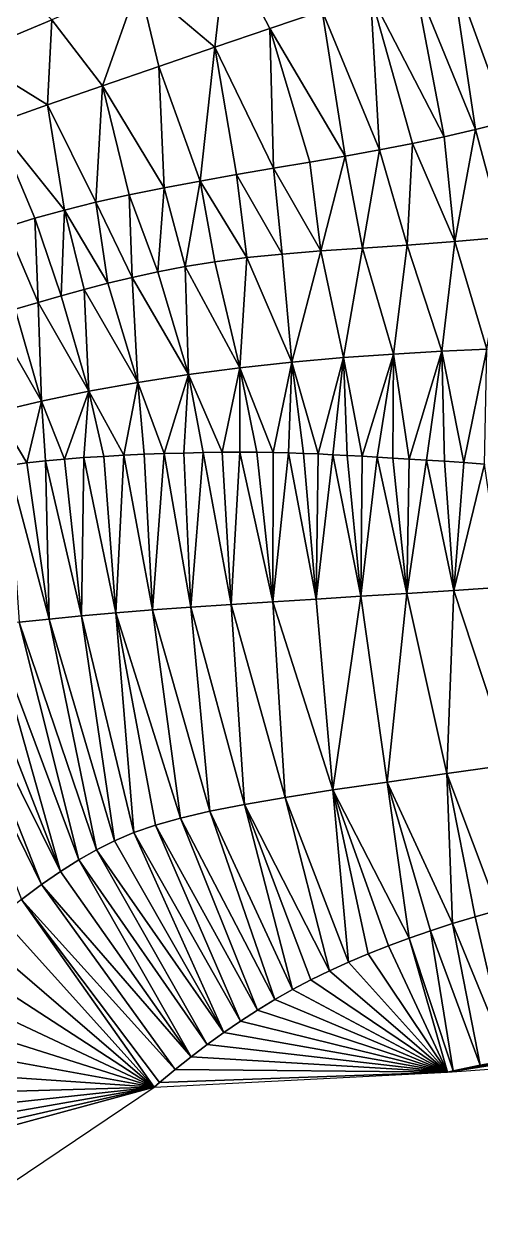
# Model space of a CAD drawing. Header units: metres. Extents: x 0 to 433, y 0 to 317.
# Drawn here: x 130 to 135.17, y 241.42 to 255.11 of the extents above; entities that cross this region are included whole.
import ezdxf

# ---------------------------------------------------------------- set-up
doc = ezdxf.new("R2010")
doc.units = ezdxf.units.M
doc.layers.add('TERRAIN_TIN', color=8, linetype='Continuous')

msp = doc.modelspace()

# ---------------------------------------------------------------- linework, layer by layer
at = {"layer": 'TERRAIN_TIN'}
for points in [[(130.311, 255.161, 10), (129.068, 256.408, 9), (129.353, 254.758, 10)], [(132.158, 254.849, 11), (132.287, 256.007, 10), (131.294, 255.579, 10)], [(132.287, 256.007, 10), (132.158, 254.849, 11), (132.779, 255.061, 11)], [(133.371, 255.262, 11), (132.287, 256.007, 10), (132.779, 255.061, 11)], [(134.833, 255.762, 11), (134.412, 255.617, 11), (135.109, 253.917, 12)], [(135.471, 254.01, 12), (135.174, 255.881, 11), (134.833, 255.762, 11)], [(135.471, 254.01, 12), (134.833, 255.762, 11), (135.109, 253.917, 12)], [(134.752, 253.834, 12), (134.412, 255.617, 11), (133.92, 255.449, 11)], [(134.412, 255.617, 11), (134.752, 253.834, 12), (135.109, 253.917, 12)], [(130.311, 255.161, 10), (130.886, 254.413, 11), (131.294, 255.579, 10)], [(130.886, 254.413, 11), (131.522, 254.632, 11), (131.294, 255.579, 10)], [(131.522, 254.632, 11), (132.158, 254.849, 11), (131.294, 255.579, 10)], [(133.371, 255.262, 11), (134.022, 253.687, 12), (133.92, 255.449, 11)], [(134.022, 253.687, 12), (134.393, 253.759, 12), (133.92, 255.449, 11)], [(134.393, 253.759, 12), (134.752, 253.834, 12), (133.92, 255.449, 11)], [(133.634, 253.617, 12), (133.371, 255.262, 11), (132.779, 255.061, 11)], [(133.371, 255.262, 11), (133.634, 253.617, 12), (134.022, 253.687, 12)], [(130.311, 255.161, 10), (129.353, 254.758, 10), (130.263, 254.196, 11)], [(130.886, 254.413, 11), (130.311, 255.161, 10), (130.263, 254.196, 11)], [(132.779, 255.061, 11), (132.158, 254.849, 11), (132.819, 253.478, 12)], [(133.231, 253.548, 12), (132.779, 255.061, 11), (132.819, 253.478, 12)], [(133.634, 253.617, 12), (132.779, 255.061, 11), (133.231, 253.548, 12)], [(132.158, 254.849, 11), (131.522, 254.632, 11), (131.989, 253.333, 12)], [(132.403, 253.406, 12), (132.158, 254.849, 11), (131.989, 253.333, 12)], [(132.158, 254.849, 11), (132.403, 253.406, 12), (132.819, 253.478, 12)], [(129.353, 254.758, 10), (129.665, 253.986, 11), (130.263, 254.196, 11)], [(131.522, 254.632, 11), (130.886, 254.413, 11), (131.581, 253.257, 12)], [(131.522, 254.632, 11), (131.581, 253.257, 12), (131.989, 253.333, 12)], [(130.81, 253.094, 12), (130.886, 254.413, 11), (130.263, 254.196, 11)], [(131.187, 253.177, 12), (130.886, 254.413, 11), (130.81, 253.094, 12)], [(130.886, 254.413, 11), (131.187, 253.177, 12), (131.581, 253.257, 12)], [(129.665, 253.986, 11), (130.454, 253.005, 12), (130.263, 254.196, 11)], [(130.454, 253.005, 12), (130.81, 253.094, 12), (130.263, 254.196, 11)], [(130.454, 253.005, 12), (129.665, 253.986, 11), (130.118, 252.912, 12)], [(129.665, 253.986, 11), (129.795, 252.813, 12), (130.118, 252.912, 12)], [(135.437, 252.699, 13), (135.471, 254.01, 12), (135.109, 253.917, 12)], [(134.873, 252.648, 13), (134.752, 253.834, 12), (134.393, 253.759, 12)], [(134.752, 253.834, 12), (134.873, 252.648, 13), (135.109, 253.917, 12)], [(134.873, 252.648, 13), (135.437, 252.699, 13), (135.109, 253.917, 12)], [(134.336, 252.608, 13), (134.393, 253.759, 12), (134.022, 253.687, 12)], [(134.873, 252.648, 13), (134.393, 253.759, 12), (134.336, 252.608, 13)], [(133.355, 252.542, 13), (133.634, 253.617, 12), (133.231, 253.548, 12)], [(133.634, 253.617, 12), (133.355, 252.542, 13), (133.829, 252.574, 13)], [(134.022, 253.687, 12), (133.634, 253.617, 12), (133.829, 252.574, 13)], [(134.336, 252.608, 13), (134.022, 253.687, 12), (133.829, 252.574, 13)], [(132.403, 253.406, 12), (132.918, 252.507, 13), (132.819, 253.478, 12)], [(133.355, 252.542, 13), (133.231, 253.548, 12), (132.819, 253.478, 12)], [(132.918, 252.507, 13), (133.355, 252.542, 13), (132.819, 253.478, 12)], [(131.581, 253.257, 12), (131.821, 252.364, 13), (131.989, 253.333, 12)], [(131.821, 252.364, 13), (132.155, 252.418, 13), (131.989, 253.333, 12)], [(132.519, 252.466, 13), (132.403, 253.406, 12), (131.989, 253.333, 12)], [(132.155, 252.418, 13), (132.519, 252.466, 13), (131.989, 253.333, 12)], [(132.519, 252.466, 13), (132.918, 252.507, 13), (132.403, 253.406, 12)], [(131.22, 252.242, 13), (131.187, 253.177, 12), (130.81, 253.094, 12)], [(131.187, 253.177, 12), (131.511, 252.306, 13), (131.581, 253.257, 12)], [(131.22, 252.242, 13), (131.511, 252.306, 13), (131.187, 253.177, 12)], [(131.581, 253.257, 12), (131.511, 252.306, 13), (131.821, 252.364, 13)], [(130.454, 253.005, 12), (130.944, 252.175, 13), (130.81, 253.094, 12)], [(130.944, 252.175, 13), (131.22, 252.242, 13), (130.81, 253.094, 12)], [(129.795, 252.813, 12), (130.155, 251.958, 13), (130.118, 252.912, 12)], [(130.454, 253.005, 12), (130.118, 252.912, 12), (130.416, 252.033, 13)], [(130.118, 252.912, 12), (130.155, 251.958, 13), (130.416, 252.033, 13)], [(130.678, 252.105, 13), (130.454, 253.005, 12), (130.416, 252.033, 13)], [(130.454, 253.005, 12), (130.678, 252.105, 13), (130.944, 252.175, 13)], [(129.795, 252.813, 12), (129.895, 251.882, 13), (130.155, 251.958, 13)], [(134.181, 251.373, 14), (134.336, 252.608, 13), (133.829, 252.574, 13)], [(134.181, 251.373, 14), (134.726, 251.405, 14), (134.336, 252.608, 13)], [(134.726, 251.405, 14), (134.873, 252.648, 13), (134.336, 252.608, 13)], [(134.873, 252.648, 13), (134.726, 251.405, 14), (135.235, 251.429, 14)], [(135.437, 252.699, 13), (134.873, 252.648, 13), (135.235, 251.429, 14)], [(132.155, 252.418, 13), (132.44, 251.218, 14), (132.519, 252.466, 13)], [(132.519, 252.466, 13), (132.44, 251.218, 14), (133.028, 251.281, 14)], [(132.918, 252.507, 13), (132.519, 252.466, 13), (133.028, 251.281, 14)], [(133.355, 252.542, 13), (132.918, 252.507, 13), (133.028, 251.281, 14)], [(133.612, 251.333, 14), (133.355, 252.542, 13), (133.028, 251.281, 14)], [(133.355, 252.542, 13), (133.612, 251.333, 14), (133.829, 252.574, 13)], [(133.612, 251.333, 14), (134.181, 251.373, 14), (133.829, 252.574, 13)], [(131.511, 252.306, 13), (131.857, 251.142, 14), (131.821, 252.364, 13)], [(132.44, 251.218, 14), (132.155, 252.418, 13), (131.821, 252.364, 13)], [(131.857, 251.142, 14), (132.44, 251.218, 14), (131.821, 252.364, 13)], [(131.285, 251.053, 14), (131.22, 252.242, 13), (130.944, 252.175, 13)], [(131.511, 252.306, 13), (131.22, 252.242, 13), (131.857, 251.142, 14)], [(131.22, 252.242, 13), (131.285, 251.053, 14), (131.857, 251.142, 14)], [(130.729, 250.953, 14), (130.678, 252.105, 13), (130.416, 252.033, 13)], [(130.678, 252.105, 13), (131.285, 251.053, 14), (130.944, 252.175, 13)], [(131.285, 251.053, 14), (130.678, 252.105, 13), (130.729, 250.953, 14)], [(130.155, 251.958, 13), (129.895, 251.882, 13), (130.193, 250.841, 14)], [(130.155, 251.958, 13), (130.729, 250.953, 14), (130.416, 252.033, 13)], [(130.155, 251.958, 13), (130.193, 250.841, 14), (130.729, 250.953, 14)], [(129.895, 251.882, 13), (129.638, 251.805, 13), (130.193, 250.841, 14)], [(130.193, 250.841, 14), (129.638, 251.805, 13), (129.682, 250.72, 14)], [(133.823, 250.216, 15), (134.181, 251.373, 14), (133.612, 251.333, 14)], [(133.823, 250.216, 15), (133.995, 250.207, 15), (134.181, 251.373, 14)], [(134.181, 251.373, 14), (133.995, 250.207, 15), (134.172, 250.196, 15)], [(134.357, 250.185, 15), (134.181, 251.373, 14), (134.172, 250.196, 15)], [(134.357, 250.185, 15), (134.726, 251.405, 14), (134.181, 251.373, 14)], [(134.726, 251.405, 14), (134.357, 250.185, 15), (134.552, 250.173, 15)], [(134.758, 250.159, 15), (134.726, 251.405, 14), (134.552, 250.173, 15)], [(134.726, 251.405, 14), (134.976, 250.144, 15), (135.235, 251.429, 14)], [(134.726, 251.405, 14), (134.758, 250.159, 15), (134.976, 250.144, 15)], [(134.976, 250.144, 15), (135.209, 250.128, 15), (135.235, 251.429, 14)], [(132.44, 251.218, 14), (132.816, 250.258, 15), (133.028, 251.281, 14)], [(132.816, 250.258, 15), (132.991, 250.254, 15), (133.028, 251.281, 14)], [(132.991, 250.254, 15), (133.161, 250.249, 15), (133.028, 251.281, 14)], [(133.327, 250.242, 15), (133.612, 251.333, 14), (133.028, 251.281, 14)], [(133.161, 250.249, 15), (133.327, 250.242, 15), (133.028, 251.281, 14)], [(133.327, 250.242, 15), (133.491, 250.234, 15), (133.612, 251.333, 14)], [(133.491, 250.234, 15), (133.656, 250.226, 15), (133.612, 251.333, 14)], [(133.656, 250.226, 15), (133.823, 250.216, 15), (133.612, 251.333, 14)], [(131.857, 251.142, 14), (131.285, 251.053, 14), (131.582, 250.247, 15)], [(131.807, 250.253, 15), (131.857, 251.142, 14), (131.582, 250.247, 15)], [(132.026, 250.258, 15), (131.857, 251.142, 14), (131.807, 250.253, 15)], [(132.238, 250.261, 15), (132.44, 251.218, 14), (131.857, 251.142, 14)], [(132.238, 250.261, 15), (131.857, 251.142, 14), (132.026, 250.258, 15)], [(132.44, 251.218, 14), (132.238, 250.261, 15), (132.441, 250.262, 15)], [(132.633, 250.261, 15), (132.44, 251.218, 14), (132.441, 250.262, 15)], [(132.633, 250.261, 15), (132.816, 250.258, 15), (132.44, 251.218, 14)], [(131.126, 250.228, 15), (131.285, 251.053, 14), (130.729, 250.953, 14)], [(131.355, 250.238, 15), (131.285, 251.053, 14), (131.126, 250.228, 15)], [(131.285, 251.053, 14), (131.355, 250.238, 15), (131.582, 250.247, 15)], [(130.029, 250.141, 15), (130.193, 250.841, 14), (129.682, 250.72, 14)], [(130.24, 250.165, 15), (130.193, 250.841, 14), (130.029, 250.141, 15)], [(130.193, 250.841, 14), (130.455, 250.185, 15), (130.729, 250.953, 14)], [(130.24, 250.165, 15), (130.455, 250.185, 15), (130.193, 250.841, 14)], [(130.455, 250.185, 15), (130.674, 250.201, 15), (130.729, 250.953, 14)], [(130.674, 250.201, 15), (130.899, 250.215, 15), (130.729, 250.953, 14)], [(130.899, 250.215, 15), (131.126, 250.228, 15), (130.729, 250.953, 14)], [(129.821, 250.112, 15), (130.029, 250.141, 15), (129.682, 250.72, 14)], [(129.821, 250.112, 15), (130.28, 248.372, 16), (130.029, 250.141, 15)], [(130.28, 248.372, 16), (130.24, 250.165, 15), (130.029, 250.141, 15)], [(130.455, 250.185, 15), (130.24, 250.165, 15), (130.646, 248.408, 16)], [(130.24, 250.165, 15), (130.28, 248.372, 16), (130.646, 248.408, 16)], [(130.674, 250.201, 15), (130.455, 250.185, 15), (130.646, 248.408, 16)], [(130.674, 250.201, 15), (130.646, 248.408, 16), (131.037, 248.442, 16)], [(130.899, 250.215, 15), (130.674, 250.201, 15), (131.037, 248.442, 16)], [(131.126, 250.228, 15), (130.899, 250.215, 15), (131.037, 248.442, 16)], [(131.45, 248.475, 16), (131.126, 250.228, 15), (131.037, 248.442, 16)], [(131.45, 248.475, 16), (131.355, 250.238, 15), (131.126, 250.228, 15)], [(131.355, 250.238, 15), (131.45, 248.475, 16), (131.582, 250.247, 15)], [(131.45, 248.475, 16), (131.885, 248.507, 16), (131.582, 250.247, 15)], [(131.885, 248.507, 16), (131.807, 250.253, 15), (131.582, 250.247, 15)], [(132.026, 250.258, 15), (131.807, 250.253, 15), (131.885, 248.507, 16)], [(132.341, 248.538, 16), (132.026, 250.258, 15), (131.885, 248.507, 16)], [(132.238, 250.261, 15), (132.026, 250.258, 15), (132.341, 248.538, 16)], [(132.238, 250.261, 15), (132.341, 248.538, 16), (132.441, 250.262, 15)], [(132.441, 250.262, 15), (132.341, 248.538, 16), (132.814, 248.568, 16)], [(132.633, 250.261, 15), (132.441, 250.262, 15), (132.814, 248.568, 16)], [(132.816, 250.258, 15), (132.633, 250.261, 15), (132.814, 248.568, 16)], [(132.991, 250.254, 15), (132.816, 250.258, 15), (132.814, 248.568, 16)], [(133.304, 248.599, 16), (132.991, 250.254, 15), (132.814, 248.568, 16)], [(133.161, 250.249, 15), (132.991, 250.254, 15), (133.304, 248.599, 16)], [(133.327, 250.242, 15), (133.161, 250.249, 15), (133.304, 248.599, 16)], [(133.491, 250.234, 15), (133.327, 250.242, 15), (133.304, 248.599, 16)], [(133.81, 248.63, 16), (133.491, 250.234, 15), (133.304, 248.599, 16)], [(133.656, 250.226, 15), (133.491, 250.234, 15), (133.81, 248.63, 16)], [(133.823, 250.216, 15), (133.656, 250.226, 15), (133.81, 248.63, 16)], [(133.823, 250.216, 15), (133.81, 248.63, 16), (133.995, 250.207, 15)], [(133.995, 250.207, 15), (133.81, 248.63, 16), (134.33, 248.662, 16)], [(133.995, 250.207, 15), (134.33, 248.662, 16), (134.172, 250.196, 15)], [(134.33, 248.662, 16), (134.357, 250.185, 15), (134.172, 250.196, 15)], [(134.552, 250.173, 15), (134.357, 250.185, 15), (134.33, 248.662, 16)], [(134.552, 250.173, 15), (134.33, 248.662, 16), (134.864, 248.695, 16)], [(134.758, 250.159, 15), (134.552, 250.173, 15), (134.864, 248.695, 16)], [(134.976, 250.144, 15), (134.758, 250.159, 15), (134.864, 248.695, 16)], [(135.209, 250.128, 15), (134.976, 250.144, 15), (134.864, 248.695, 16)], [(130.28, 248.372, 16), (129.821, 250.112, 15), (129.94, 248.335, 16)], [(135.412, 248.732, 16), (135.209, 250.128, 15), (134.864, 248.695, 16)], [(133.81, 248.63, 16), (133.304, 248.599, 16), (133.494, 246.436, 17)], [(134.106, 246.526, 17), (133.81, 248.63, 16), (133.494, 246.436, 17)], [(133.81, 248.63, 16), (134.106, 246.526, 17), (134.33, 248.662, 16)], [(134.33, 248.662, 16), (134.106, 246.526, 17), (134.782, 246.621, 17)], [(134.33, 248.662, 16), (134.782, 246.621, 17), (134.864, 248.695, 16)], [(134.864, 248.695, 16), (134.782, 246.621, 17), (135.512, 246.723, 17)], [(135.412, 248.732, 16), (134.864, 248.695, 16), (135.512, 246.723, 17)], [(131.45, 248.475, 16), (132.1, 246.195, 17), (131.885, 248.507, 16)], [(132.492, 246.272, 17), (132.341, 248.538, 16), (131.885, 248.507, 16)], [(132.1, 246.195, 17), (132.492, 246.272, 17), (131.885, 248.507, 16)], [(132.341, 248.538, 16), (132.953, 246.352, 17), (132.814, 248.568, 16)], [(132.492, 246.272, 17), (132.953, 246.352, 17), (132.341, 248.538, 16)], [(133.494, 246.436, 17), (133.304, 248.599, 16), (132.814, 248.568, 16)], [(132.953, 246.352, 17), (133.494, 246.436, 17), (132.814, 248.568, 16)], [(130.816, 245.759, 17), (130.28, 248.372, 16), (129.94, 248.335, 16)], [(130.28, 248.372, 16), (131.02, 245.861, 17), (130.646, 248.408, 16)], [(131.02, 245.861, 17), (130.28, 248.372, 16), (130.816, 245.759, 17)], [(130.646, 248.408, 16), (131.24, 245.954, 17), (131.037, 248.442, 16)], [(131.02, 245.861, 17), (131.24, 245.954, 17), (130.646, 248.408, 16)], [(131.769, 246.118, 17), (131.45, 248.475, 16), (131.037, 248.442, 16)], [(131.486, 246.038, 17), (131.769, 246.118, 17), (131.037, 248.442, 16)], [(131.24, 245.954, 17), (131.486, 246.038, 17), (131.037, 248.442, 16)], [(131.769, 246.118, 17), (132.1, 246.195, 17), (131.45, 248.475, 16)], [(129.068, 248.208, 16), (130.41, 245.513, 17), (129.335, 248.252, 16)], [(130.41, 245.513, 17), (129.625, 248.295, 16), (129.335, 248.252, 16)], [(129.625, 248.295, 16), (130.616, 245.643, 17), (129.94, 248.335, 16)], [(129.625, 248.295, 16), (130.41, 245.513, 17), (130.616, 245.643, 17)], [(130.616, 245.643, 17), (130.816, 245.759, 17), (129.94, 248.335, 16)], [(130.194, 245.365, 17), (129.068, 248.208, 16), (128.825, 248.16, 16)], [(129.966, 245.197, 17), (130.194, 245.365, 17), (128.825, 248.16, 16)], [(130.41, 245.513, 17), (129.068, 248.208, 16), (130.194, 245.365, 17)], [(134.782, 246.621, 17), (135.365, 245.076, 18), (135.512, 246.723, 17)], [(134.782, 246.621, 17), (134.106, 246.526, 17), (134.848, 244.922, 18)], [(135.104, 245, 18), (134.782, 246.621, 17), (134.848, 244.922, 18)], [(134.782, 246.621, 17), (135.104, 245, 18), (135.365, 245.076, 18)], [(134.357, 244.757, 18), (134.106, 246.526, 17), (133.494, 246.436, 17)], [(134.599, 244.841, 18), (134.106, 246.526, 17), (134.357, 244.757, 18)], [(134.106, 246.526, 17), (134.599, 244.841, 18), (134.848, 244.922, 18)], [(132.953, 246.352, 17), (132.492, 246.272, 17), (133.454, 244.387, 18)], [(132.953, 246.352, 17), (133.671, 244.485, 18), (133.494, 246.436, 17)], [(132.953, 246.352, 17), (133.454, 244.387, 18), (133.671, 244.485, 18)], [(133.494, 246.436, 17), (133.671, 244.485, 18), (133.893, 244.579, 18)], [(134.122, 244.67, 18), (133.494, 246.436, 17), (133.893, 244.579, 18)], [(134.122, 244.67, 18), (134.357, 244.757, 18), (133.494, 246.436, 17)], [(132.835, 244.063, 18), (132.1, 246.195, 17), (131.769, 246.118, 17)], [(132.1, 246.195, 17), (133.037, 244.176, 18), (132.492, 246.272, 17)], [(132.1, 246.195, 17), (132.835, 244.063, 18), (133.037, 244.176, 18)], [(133.454, 244.387, 18), (132.492, 246.272, 17), (133.243, 244.284, 18)], [(132.492, 246.272, 17), (133.037, 244.176, 18), (133.243, 244.284, 18)], [(131.24, 245.954, 17), (132.446, 243.819, 18), (131.486, 246.038, 17)], [(132.639, 243.943, 18), (131.769, 246.118, 17), (131.486, 246.038, 17)], [(132.446, 243.819, 18), (132.639, 243.943, 18), (131.486, 246.038, 17)], [(132.835, 244.063, 18), (131.769, 246.118, 17), (132.639, 243.943, 18)], [(131.24, 245.954, 17), (131.02, 245.861, 17), (132.257, 243.689, 18)], [(132.446, 243.819, 18), (131.24, 245.954, 17), (132.257, 243.689, 18)], [(130.816, 245.759, 17), (130.616, 245.643, 17), (132.071, 243.554, 18)], [(132.257, 243.689, 18), (131.02, 245.861, 17), (130.816, 245.759, 17)], [(132.257, 243.689, 18), (130.816, 245.759, 17), (132.071, 243.554, 18)], [(130.616, 245.643, 17), (130.41, 245.513, 17), (131.889, 243.414, 18)], [(130.616, 245.643, 17), (131.889, 243.414, 18), (132.071, 243.554, 18)], [(131.889, 243.414, 18), (130.41, 245.513, 17), (130.194, 245.365, 17)], [(129.966, 245.197, 17), (131.709, 243.269, 18), (130.194, 245.365, 17)], [(131.709, 243.269, 18), (131.889, 243.414, 18), (130.194, 245.365, 17)], [(129.966, 245.197, 17), (129.723, 245.008, 17), (131.471, 243.069, 18)], [(131.53, 243.121, 18), (129.966, 245.197, 17), (131.471, 243.069, 18)], [(129.966, 245.197, 17), (131.53, 243.121, 18), (131.709, 243.269, 18)], [(135.104, 245, 18), (135.481, 243.374, 19), (135.365, 245.076, 18)], [(129.723, 245.008, 17), (129.462, 244.795, 17), (131.471, 243.069, 18)], [(135.481, 243.374, 19), (135.104, 245, 18), (134.848, 244.922, 18)], [(134.854, 243.256, 19), (134.599, 244.841, 18), (134.357, 244.757, 18)], [(134.599, 244.841, 18), (135.162, 243.318, 19), (134.848, 244.922, 18)], [(134.599, 244.841, 18), (134.854, 243.256, 19), (135.162, 243.318, 19)], [(135.162, 243.318, 19), (135.481, 243.374, 19), (134.848, 244.922, 18)], [(129.462, 244.795, 17), (129.18, 244.557, 17), (131.471, 243.069, 18)], [(134.122, 244.67, 18), (133.893, 244.579, 18), (134.791, 243.241, 19)], [(134.357, 244.757, 18), (134.122, 244.67, 18), (134.791, 243.241, 19)], [(134.854, 243.256, 19), (134.357, 244.757, 18), (134.791, 243.241, 19)], [(129.18, 244.557, 17), (128.874, 244.29, 17), (131.471, 243.069, 18)], [(133.893, 244.579, 18), (133.671, 244.485, 18), (134.791, 243.241, 19)], [(133.454, 244.387, 18), (133.243, 244.284, 18), (134.791, 243.241, 19)], [(133.671, 244.485, 18), (133.454, 244.387, 18), (134.791, 243.241, 19)], [(128.874, 244.29, 17), (128.543, 243.994, 17), (131.471, 243.069, 18)], [(133.243, 244.284, 18), (133.037, 244.176, 18), (134.791, 243.241, 19)], [(133.037, 244.176, 18), (132.835, 244.063, 18), (134.791, 243.241, 19)], [(128.543, 243.994, 17), (128.184, 243.667, 17), (131.471, 243.069, 18)], [(132.835, 244.063, 18), (132.639, 243.943, 18), (134.791, 243.241, 19)], [(132.639, 243.943, 18), (132.446, 243.819, 18), (134.791, 243.241, 19)], [(132.446, 243.819, 18), (132.257, 243.689, 18), (134.791, 243.241, 19)], [(128.184, 243.667, 17), (127.801, 243.317, 17), (131.471, 243.069, 18)], [(132.257, 243.689, 18), (132.071, 243.554, 18), (134.791, 243.241, 19)], [(132.071, 243.554, 18), (131.889, 243.414, 18), (134.791, 243.241, 19)], [(136.483, 243.505, 19), (134.791, 243.241, 19), (139.198, 243.555, 19)], [(136.483, 243.505, 19), (136.144, 243.468, 19), (134.791, 243.241, 19)], [(136.144, 243.468, 19), (135.809, 243.424, 19), (134.791, 243.241, 19)], [(127.801, 243.317, 17), (127.402, 242.952, 17), (131.471, 243.069, 18)], [(131.889, 243.414, 18), (131.709, 243.269, 18), (134.791, 243.241, 19)], [(135.809, 243.424, 19), (135.481, 243.374, 19), (134.791, 243.241, 19)], [(135.481, 243.374, 19), (135.162, 243.318, 19), (134.791, 243.241, 19)], [(135.162, 243.318, 19), (134.854, 243.256, 19), (134.791, 243.241, 19)], [(134.791, 243.241, 19), (131.53, 243.121, 18), (131.471, 243.069, 18)], [(131.709, 243.269, 18), (131.53, 243.121, 18), (134.791, 243.241, 19)], [(131.471, 243.069, 18), (125.742, 241.515, 17), (123.425, 237.653, 18)], [(126.155, 241.854, 17), (125.742, 241.515, 17), (131.471, 243.069, 18)], [(126.573, 242.212, 17), (126.155, 241.854, 17), (131.471, 243.069, 18)], [(126.99, 242.581, 17), (126.573, 242.212, 17), (131.471, 243.069, 18)], [(127.402, 242.952, 17), (126.99, 242.581, 17), (131.471, 243.069, 18)]]:
    msp.add_3dface(points, dxfattribs=at)

doc.saveas('drawing.dxf')
